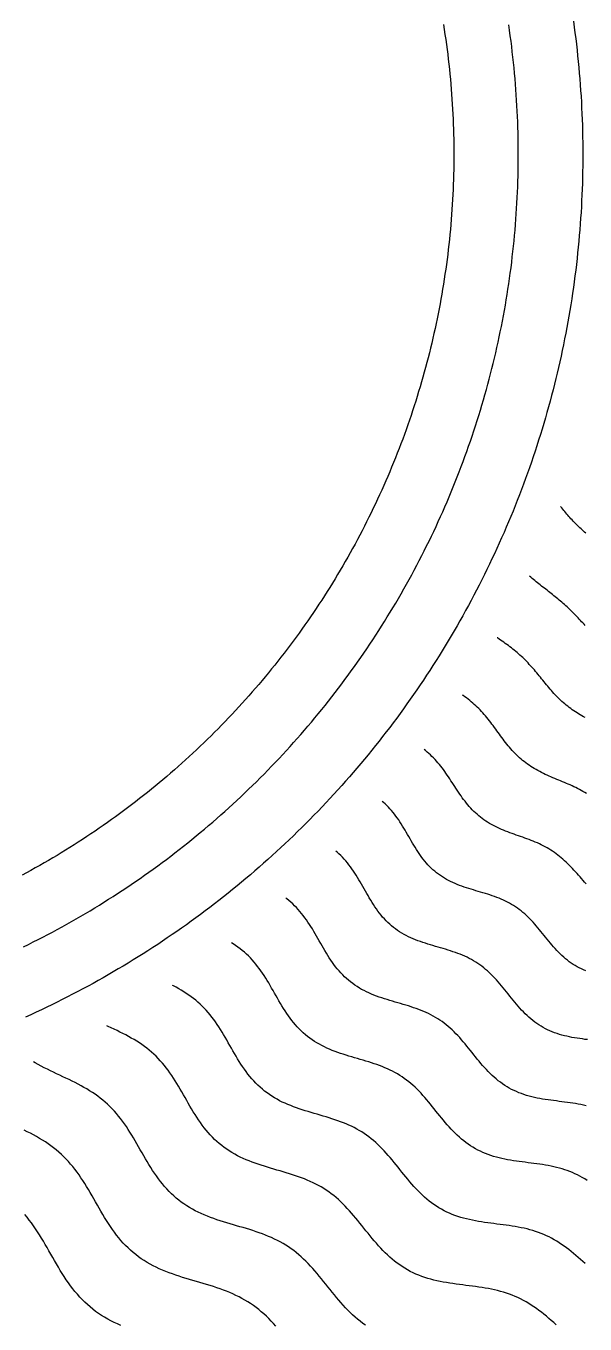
# Model space of a CAD drawing. Header units: millimetres. Extents: x -14.2 to 14.2, y -14.2 to 14.2.
# Drawn here: x -5.01 to -2.41, y -6.04 to 0 of the extents above; entities that cross this region are included whole.
import ezdxf

# ---------------------------------------------------------------- set-up
doc = ezdxf.new("R2010")
doc.units = ezdxf.units.MM
for name, color, linetype in [('ALTIN', 2, 'Continuous'), ('DOKU', 8, 'Continuous'), ('KESIM', 1, 'Continuous')]:
    doc.layers.add(name, color=color, linetype=linetype)

msp = doc.modelspace()

# ---------------------------------------------------------------- linework, layer by layer
at = {"layer": 'ALTIN'}
for points in [[(-5.0256, -4.2816), (-5.003, -4.2705), (-4.9805, -4.2592), (-4.9581, -4.2479), (-4.9357, -4.2363), (-4.9134, -4.2247), (-4.8912, -4.2129), (-4.8691, -4.201), (-4.847, -4.1889), (-4.825, -4.1767), (-4.8031, -4.1644), (-4.7812, -4.1519), (-4.7594, -4.1393), (-4.7377, -4.1266), (-4.7161, -4.1137), (-4.6946, -4.1007), (-4.6731, -4.0876), (-4.6517, -4.0743), (-4.6304, -4.0609), (-4.6092, -4.0474), (-4.5881, -4.0337), (-4.5671, -4.02), (-4.5461, -4.006), (-4.5252, -3.992), (-4.5044, -3.9778), (-4.4837, -3.9635), (-4.4631, -3.9491), (-4.4426, -3.9346), (-4.4222, -3.9199), (-4.4018, -3.9051), (-4.3816, -3.8902), (-4.3614, -3.8751), (-4.3413, -3.8599), (-4.3214, -3.8447), (-4.3015, -3.8292), (-4.2817, -3.8137), (-4.262, -3.798), (-4.2424, -3.7823), (-4.2229, -3.7664), (-4.2035, -3.7503), (-4.1842, -3.7342), (-4.165, -3.7179), (-4.1459, -3.7016), (-4.1269, -3.6851), (-4.108, -3.6685), (-4.0892, -3.6518), (-4.0705, -3.6349), (-4.052, -3.618), (-4.0335, -3.6009), (-4.0151, -3.5837), (-3.9968, -3.5664), (-3.9787, -3.549), (-3.9606, -3.5315), (-3.9426, -3.5139), (-3.9248, -3.4962), (-3.9071, -3.4783), (-3.8894, -3.4604), (-3.8719, -3.4423), (-3.8545, -3.4241), (-3.8372, -3.4059), (-3.8201, -3.3875), (-3.803, -3.369), (-3.786, -3.3504), (-3.7692, -3.3317), (-3.7525, -3.3129), (-3.7359, -3.294), (-3.7194, -3.275), (-3.703, -3.2559), (-3.6867, -3.2367), (-3.6706, -3.2174), (-3.6546, -3.198), (-3.6387, -3.1785), (-3.6229, -3.1589), (-3.6073, -3.1393), (-3.5917, -3.1195), (-3.5763, -3.0996), (-3.561, -3.0796), (-3.5458, -3.0595), (-3.5308, -3.0394), (-3.5159, -3.0191), (-3.5011, -2.9988), (-3.4864, -2.9784), (-3.4718, -2.9578), (-3.4574, -2.9372), (-3.4431, -2.9165), (-3.4289, -2.8957), (-3.4149, -2.8749), (-3.401, -2.8539), (-3.3872, -2.8328), (-3.3736, -2.8117), (-3.36, -2.7905), (-3.3466, -2.7692), (-3.3334, -2.7478), (-3.3202, -2.7264), (-3.3072, -2.7048), (-3.2944, -2.6832), (-3.2816, -2.6615), (-3.269, -2.6398), (-3.2566, -2.6179), (-3.2442, -2.596), (-3.232, -2.574), (-3.22, -2.5519), (-3.2081, -2.5297), (-3.1963, -2.5075), (-3.1846, -2.4852), (-3.1731, -2.4629), (-3.1617, -2.4404), (-3.1505, -2.4179), (-3.1394, -2.3953), (-3.1284, -2.3727), (-3.1176, -2.35), (-3.1069, -2.3272), (-3.0963, -2.3044), (-3.0859, -2.2815), (-3.0757, -2.2585), (-3.0655, -2.2355), (-3.0556, -2.2124), (-3.0457, -2.1892), (-3.036, -2.166), (-3.0265, -2.1427), (-3.0171, -2.1194), (-3.0078, -2.096), (-2.9987, -2.0726), (-2.9897, -2.0491), (-2.9808, -2.0255), (-2.9722, -2.0019), (-2.9636, -1.9783), (-2.9552, -1.9546), (-2.9469, -1.9308), (-2.9388, -1.907), (-2.9309, -1.8831), (-2.9231, -1.8592), (-2.9154, -1.8352), (-2.9079, -1.8112), (-2.9005, -1.7872), (-2.8932, -1.7631), (-2.8862, -1.7389), (-2.8792, -1.7148), (-2.8725, -1.6905), (-2.8658, -1.6663), (-2.8593, -1.642), (-2.853, -1.6176), (-2.8468, -1.5932), (-2.8408, -1.5688), (-2.8349, -1.5444), (-2.8291, -1.5199), (-2.8236, -1.4953), (-2.8181, -1.4708), (-2.8128, -1.4462), (-2.8077, -1.4215), (-2.8027, -1.3969), (-2.7979, -1.3722), (-2.7932, -1.3475), (-2.7887, -1.3227), (-2.7843, -1.298), (-2.7801, -1.2732), (-2.776, -1.2483), (-2.7721, -1.2235), (-2.7683, -1.1986), (-2.7647, -1.1737), (-2.7612, -1.1488), (-2.7579, -1.1239), (-2.7548, -1.0989), (-2.7518, -1.0739), (-2.7489, -1.0489), (-2.7462, -1.0239), (-2.7437, -0.9989), (-2.7413, -0.9738), (-2.7391, -0.9488), (-2.737, -0.9237), (-2.735, -0.8986), (-2.7333, -0.8735), (-2.7316, -0.8484), (-2.7302, -0.8233), (-2.7289, -0.7982), (-2.7277, -0.7731), (-2.7267, -0.7479), (-2.7259, -0.7228), (-2.7252, -0.6976), (-2.7246, -0.6725), (-2.7242, -0.6473), (-2.724, -0.6222), (-2.7239, -0.597), (-2.724, -0.5719), (-2.7242, -0.5467), (-2.7246, -0.5215), (-2.7252, -0.4964), (-2.7259, -0.4713), (-2.7267, -0.4461), (-2.7277, -0.421), (-2.7289, -0.3958), (-2.7302, -0.3707), (-2.7316, -0.3456), (-2.7333, -0.3205), (-2.735, -0.2954), (-2.737, -0.2703), (-2.7391, -0.2452), (-2.7413, -0.2202), (-2.7437, -0.1951), (-2.7462, -0.1701), (-2.7489, -0.1451), (-2.7518, -0.1201), (-2.7548, -0.0951), (-2.7579, -0.0702), (-2.7612, -0.0452), (-2.7647, -0.0203), (-2.7683, 0.0046)], [(-2.4677, 0.0219), (-2.464, -0.0049), (-2.4604, -0.0316), (-2.457, -0.0584), (-2.4538, -0.0852), (-2.4507, -0.112), (-2.4478, -0.1389), (-2.4451, -0.1657), (-2.4426, -0.1926), (-2.4402, -0.2195), (-2.4379, -0.2464), (-2.4359, -0.2733), (-2.434, -0.3003), (-2.4322, -0.3272), (-2.4306, -0.3542), (-2.4292, -0.3811), (-2.428, -0.4081), (-2.4269, -0.4351), (-2.426, -0.462), (-2.4253, -0.489), (-2.4247, -0.516), (-2.4243, -0.543), (-2.424, -0.57), (-2.4239, -0.597), (-2.424, -0.624), (-2.4243, -0.651), (-2.4247, -0.678), (-2.4253, -0.705), (-2.426, -0.732), (-2.4269, -0.759), (-2.428, -0.7859), (-2.4292, -0.8129), (-2.4306, -0.8399), (-2.4322, -0.8668), (-2.434, -0.8938), (-2.4359, -0.9207), (-2.4379, -0.9476), (-2.4402, -0.9745), (-2.4426, -1.0014), (-2.4451, -1.0283), (-2.4478, -1.0552), (-2.4507, -1.082), (-2.4538, -1.1088), (-2.457, -1.1356), (-2.4604, -1.1624), (-2.464, -1.1892), (-2.4677, -1.2159), (-2.4716, -1.2426), (-2.4756, -1.2693), (-2.4798, -1.296), (-2.4842, -1.3226), (-2.4887, -1.3492), (-2.4934, -1.3758), (-2.4983, -1.4024), (-2.5033, -1.4289), (-2.5085, -1.4554), (-2.5138, -1.4819), (-2.5193, -1.5083), (-2.525, -1.5347), (-2.5308, -1.5611), (-2.5368, -1.5874), (-2.543, -1.6137), (-2.5493, -1.6399), (-2.5558, -1.6661), (-2.5624, -1.6923), (-2.5692, -1.7184), (-2.5762, -1.7445), (-2.5833, -1.7706), (-2.5906, -1.7966), (-2.598, -1.8225), (-2.6056, -1.8484), (-2.6134, -1.8743), (-2.6213, -1.9001), (-2.6294, -1.9258), (-2.6376, -1.9516), (-2.646, -1.9772), (-2.6546, -2.0028), (-2.6633, -2.0284), (-2.6721, -2.0539), (-2.6811, -2.0793), (-2.6903, -2.1047), (-2.6996, -2.1301), (-2.7091, -2.1553), (-2.7188, -2.1806), (-2.7286, -2.2057), (-2.7385, -2.2308), (-2.7486, -2.2558), (-2.7589, -2.2808), (-2.7693, -2.3057), (-2.7798, -2.3306), (-2.7905, -2.3554), (-2.8014, -2.3801), (-2.8124, -2.4047), (-2.8236, -2.4293), (-2.8349, -2.4538), (-2.8464, -2.4783), (-2.858, -2.5026), (-2.8698, -2.5269), (-2.8817, -2.5512), (-2.8937, -2.5753), (-2.906, -2.5994), (-2.9183, -2.6234), (-2.9308, -2.6473), (-2.9435, -2.6712), (-2.9563, -2.6949), (-2.9692, -2.7186), (-2.9823, -2.7422), (-2.9956, -2.7658), (-3.0089, -2.7892), (-3.0225, -2.8126), (-3.0361, -2.8359), (-3.0499, -2.8591), (-3.0639, -2.8822), (-3.078, -2.9052), (-3.0922, -2.9282), (-3.1066, -2.951), (-3.1211, -2.9738), (-3.1357, -2.9964), (-3.1505, -3.019), (-3.1655, -3.0415), (-3.1805, -3.0639), (-3.1957, -3.0862), (-3.2111, -3.1085), (-3.2266, -3.1306), (-3.2422, -3.1526), (-3.2579, -3.1745), (-3.2738, -3.1964), (-3.2898, -3.2181), (-3.306, -3.2397), (-3.3223, -3.2613), (-3.3387, -3.2827), (-3.3552, -3.304), (-3.3719, -3.3253), (-3.3887, -3.3464), (-3.4056, -3.3674), (-3.4227, -3.3883), (-3.4399, -3.4092), (-3.4572, -3.4299), (-3.4746, -3.4505), (-3.4922, -3.471), (-3.5099, -3.4914), (-3.5277, -3.5116), (-3.5457, -3.5318), (-3.5637, -3.5519), (-3.5819, -3.5718), (-3.6003, -3.5917), (-3.6187, -3.6114), (-3.6372, -3.631), (-3.6559, -3.6505), (-3.6747, -3.6699), (-3.6936, -3.6891), (-3.7127, -3.7083), (-3.7318, -3.7273), (-3.7511, -3.7462), (-3.7705, -3.765), (-3.79, -3.7837), (-3.8096, -3.8023), (-3.8293, -3.8207), (-3.8491, -3.839), (-3.8691, -3.8572), (-3.8891, -3.8753), (-3.9093, -3.8932), (-3.9296, -3.911), (-3.95, -3.9287), (-3.9705, -3.9463), (-3.9911, -3.9638), (-4.0118, -3.9811), (-4.0326, -3.9983), (-4.0535, -4.0153), (-4.0746, -4.0323), (-4.0957, -4.0491), (-4.1169, -4.0657), (-4.1382, -4.0823), (-4.1597, -4.0987), (-4.1812, -4.115), (-4.2029, -4.1311), (-4.2246, -4.1471), (-4.2464, -4.163), (-4.2684, -4.1788), (-4.2904, -4.1944), (-4.3125, -4.2099), (-4.3347, -4.2252), (-4.357, -4.2404), (-4.3794, -4.2555), (-4.4019, -4.2704), (-4.4245, -4.2852), (-4.4472, -4.2999), (-4.4699, -4.3144), (-4.4928, -4.3287), (-4.5157, -4.343), (-4.5388, -4.3571), (-4.5619, -4.371), (-4.5851, -4.3848), (-4.6084, -4.3985), (-4.6317, -4.412), (-4.6552, -4.4254), (-4.6787, -4.4386), (-4.7023, -4.4517), (-4.726, -4.4647), (-4.7498, -4.4775), (-4.7736, -4.4901), (-4.7976, -4.5026), (-4.8216, -4.515), (-4.8456, -4.5272), (-4.8698, -4.5393), (-4.894, -4.5512), (-4.9183, -4.563), (-4.9427, -4.5746), (-4.9671, -4.586), (-4.9916, -4.5974), (-5.0162, -4.6085)]]:
    msp.add_lwpolyline(points, dxfattribs=at)
at = {"layer": 'DOKU'}
for points in [[(-2.4105, -2.3585), (-2.4159, -2.3535), (-2.4214, -2.3485), (-2.4268, -2.3435), (-2.4321, -2.3385), (-2.4375, -2.3334), (-2.4428, -2.3283), (-2.448, -2.3231), (-2.4533, -2.3179), (-2.4585, -2.3127), (-2.4636, -2.3074), (-2.4687, -2.3021), (-2.4738, -2.2968), (-2.4788, -2.2914), (-2.4838, -2.2859), (-2.4887, -2.2805), (-2.4936, -2.275), (-2.4984, -2.2694), (-2.5032, -2.2638), (-2.508, -2.2582), (-2.5127, -2.2526), (-2.5174, -2.2469), (-2.5221, -2.2412), (-2.5267, -2.2354), (-2.5275, -2.2344)], [(-2.4128, -2.7879), (-2.4183, -2.7819), (-2.4237, -2.7759), (-2.4292, -2.77), (-2.4347, -2.764), (-2.4402, -2.7581), (-2.4457, -2.7522), (-2.4513, -2.7464), (-2.4568, -2.7406), (-2.4625, -2.7348), (-2.4681, -2.7291), (-2.4738, -2.7234), (-2.4795, -2.7178), (-2.4853, -2.7122), (-2.4911, -2.7067), (-2.497, -2.7012), (-2.5029, -2.6958), (-2.5089, -2.6904), (-2.5149, -2.6851), (-2.5209, -2.6798), (-2.5271, -2.6746), (-2.5332, -2.6694), (-2.5394, -2.6643), (-2.5456, -2.6592), (-2.5519, -2.6541), (-2.5582, -2.6491), (-2.5645, -2.644), (-2.5708, -2.6391), (-2.5772, -2.6341), (-2.5836, -2.6291), (-2.59, -2.6241), (-2.5964, -2.6192), (-2.6028, -2.6142), (-2.6092, -2.6092), (-2.6156, -2.6042), (-2.622, -2.5992), (-2.6284, -2.5942), (-2.6347, -2.5891), (-2.641, -2.584), (-2.6473, -2.5788), (-2.6535, -2.5736), (-2.6597, -2.5684), (-2.6658, -2.5631), (-2.6719, -2.5578), (-2.6721, -2.5576)], [(-2.4126, -3.2161), (-2.4203, -3.2119), (-2.428, -3.2075), (-2.4357, -3.2031), (-2.4432, -3.1985), (-2.4507, -3.1939), (-2.4582, -3.1891), (-2.4655, -3.1842), (-2.4727, -3.1792), (-2.4799, -3.1741), (-2.4869, -3.1688), (-2.4939, -3.1634), (-2.5007, -3.1579), (-2.5075, -3.1523), (-2.5141, -3.1466), (-2.5207, -3.1407), (-2.5271, -3.1347), (-2.5335, -3.1286), (-2.5398, -3.1224), (-2.546, -3.1161), (-2.5521, -3.1097), (-2.5581, -3.1033), (-2.5641, -3.0967), (-2.57, -3.0901), (-2.5758, -3.0834), (-2.5816, -3.0766), (-2.5873, -3.0698), (-2.593, -3.063), (-2.5987, -3.0561), (-2.6043, -3.0492), (-2.6099, -3.0423), (-2.6155, -3.0354), (-2.6211, -3.0286), (-2.6267, -3.0217), (-2.6323, -3.0148), (-2.638, -3.008), (-2.6436, -3.0013), (-2.6493, -2.9945), (-2.6551, -2.9879), (-2.6609, -2.9813), (-2.6667, -2.9747), (-2.6727, -2.9683), (-2.6786, -2.9619), (-2.6847, -2.9556), (-2.6908, -2.9494), (-2.697, -2.9432), (-2.7033, -2.9372), (-2.7096, -2.9312), (-2.7161, -2.9254), (-2.7226, -2.9196), (-2.7292, -2.9139), (-2.7358, -2.9083), (-2.7426, -2.9028), (-2.7494, -2.8973), (-2.7563, -2.8919), (-2.7633, -2.8866), (-2.7703, -2.8813), (-2.7774, -2.8761), (-2.7846, -2.871), (-2.7918, -2.8658), (-2.799, -2.8608), (-2.8063, -2.8557), (-2.8136, -2.8506), (-2.8209, -2.8456), (-2.8218, -2.8449)], [(-2.407, -3.5686), (-2.4151, -3.5637), (-2.4232, -3.559), (-2.4315, -3.5544), (-2.4398, -3.55), (-2.4483, -3.5456), (-2.4568, -3.5414), (-2.4654, -3.5373), (-2.474, -3.5333), (-2.4828, -3.5293), (-2.4916, -3.5255), (-2.5004, -3.5217), (-2.5093, -3.5179), (-2.5182, -3.5142), (-2.5272, -3.5105), (-2.5361, -3.5068), (-2.5451, -3.503), (-2.5541, -3.4993), (-2.563, -3.4955), (-2.572, -3.4917), (-2.5809, -3.4878), (-2.5897, -3.4839), (-2.5985, -3.4798), (-2.6072, -3.4757), (-2.6159, -3.4714), (-2.6245, -3.467), (-2.6329, -3.4625), (-2.6413, -3.4578), (-2.6496, -3.453), (-2.6578, -3.4481), (-2.6658, -3.4429), (-2.6737, -3.4377), (-2.6815, -3.4322), (-2.6892, -3.4266), (-2.6967, -3.4208), (-2.7041, -3.4148), (-2.7114, -3.4087), (-2.7185, -3.4024), (-2.7255, -3.3959), (-2.7324, -3.3893), (-2.7391, -3.3825), (-2.7457, -3.3756), (-2.7522, -3.3685), (-2.7585, -3.3613), (-2.7648, -3.354), (-2.771, -3.3466), (-2.7771, -3.339), (-2.783, -3.3314), (-2.789, -3.3238), (-2.7948, -3.316), (-2.8006, -3.3082), (-2.8064, -3.3004), (-2.8121, -3.2926), (-2.8178, -3.2847), (-2.8235, -3.2768), (-2.8292, -3.269), (-2.8349, -3.2612), (-2.8407, -3.2534), (-2.8464, -3.2457), (-2.8522, -3.2381), (-2.8581, -3.2305), (-2.864, -3.223), (-2.87, -3.2156), (-2.8761, -3.2083), (-2.8823, -3.2011), (-2.8886, -3.1941), (-2.895, -3.1871), (-2.9015, -3.1803), (-2.9081, -3.1736), (-2.9148, -3.167), (-2.9216, -3.1606), (-2.9286, -3.1543), (-2.9356, -3.1481), (-2.9428, -3.142), (-2.9502, -3.1361), (-2.9576, -3.1303), (-2.9651, -3.1246), (-2.9728, -3.119), (-2.9805, -3.1135), (-2.9837, -3.1113)], [(-2.4082, -3.9882), (-2.4154, -3.9805), (-2.4225, -3.9726), (-2.4296, -3.9648), (-2.4367, -3.9569), (-2.4437, -3.949), (-2.4508, -3.9412), (-2.4579, -3.9334), (-2.465, -3.9257), (-2.4721, -3.918), (-2.4793, -3.9105), (-2.4865, -3.9031), (-2.4938, -3.8957), (-2.5012, -3.8886), (-2.5087, -3.8816), (-2.5163, -3.8747), (-2.524, -3.8681), (-2.5318, -3.8616), (-2.5397, -3.8553), (-2.5477, -3.8492), (-2.5559, -3.8433), (-2.5642, -3.8376), (-2.5727, -3.8321), (-2.5812, -3.8268), (-2.5899, -3.8217), (-2.5988, -3.8168), (-2.6078, -3.8121), (-2.6169, -3.8075), (-2.6261, -3.8032), (-2.6354, -3.7989), (-2.6449, -3.7948), (-2.6544, -3.7909), (-2.664, -3.787), (-2.6738, -3.7833), (-2.6836, -3.7796), (-2.6934, -3.776), (-2.7033, -3.7725), (-2.7133, -3.769), (-2.7232, -3.7654), (-2.7332, -3.7619), (-2.7432, -3.7584), (-2.7531, -3.7548), (-2.7631, -3.7512), (-2.773, -3.7474), (-2.7828, -3.7436), (-2.7925, -3.7397), (-2.8022, -3.7356), (-2.8118, -3.7314), (-2.8213, -3.727), (-2.8306, -3.7225), (-2.8399, -3.7177), (-2.8489, -3.7128), (-2.8579, -3.7077), (-2.8667, -3.7024), (-2.8753, -3.6968), (-2.8838, -3.691), (-2.892, -3.6851), (-2.9002, -3.6788), (-2.9081, -3.6724), (-2.9159, -3.6657), (-2.9234, -3.6589), (-2.9309, -3.6518), (-2.9381, -3.6445), (-2.9452, -3.637), (-2.9521, -3.6293), (-2.9588, -3.6214), (-2.9654, -3.6134), (-2.9719, -3.6052), (-2.9782, -3.5968), (-2.9844, -3.5884), (-2.9905, -3.5798), (-2.9966, -3.5712), (-3.0025, -3.5624), (-3.0084, -3.5536), (-3.0142, -3.5448), (-3.0199, -3.5359), (-3.0257, -3.527), (-3.0314, -3.5181), (-3.0372, -3.5093), (-3.0429, -3.5005), (-3.0487, -3.4917), (-3.0546, -3.4831), (-3.0605, -3.4745), (-3.0665, -3.466), (-3.0726, -3.4577), (-3.0787, -3.4494), (-3.085, -3.4413), (-3.0914, -3.4334), (-3.098, -3.4256), (-3.1047, -3.418), (-3.1115, -3.4105), (-3.1185, -3.4033), (-3.1257, -3.3962), (-3.133, -3.3892), (-3.1405, -3.3825), (-3.1481, -3.3759), (-3.1559, -3.3695), (-3.162, -3.3647)], [(-2.4104, -4.3936), (-2.4206, -4.3894), (-2.4305, -4.3848), (-2.4403, -4.3799), (-2.45, -4.3747), (-2.4594, -4.3692), (-2.4687, -4.3634), (-2.4778, -4.3573), (-2.4867, -4.3509), (-2.4955, -4.3442), (-2.5041, -4.3372), (-2.5125, -4.3299), (-2.5208, -4.3224), (-2.5289, -4.3147), (-2.5368, -4.3067), (-2.5447, -4.2985), (-2.5524, -4.2902), (-2.56, -4.2817), (-2.5675, -4.273), (-2.5749, -4.2643), (-2.5823, -4.2555), (-2.5896, -4.2466), (-2.5968, -4.2376), (-2.604, -4.2287), (-2.6113, -4.2197), (-2.6185, -4.2109), (-2.6257, -4.202), (-2.633, -4.1933), (-2.6403, -4.1846), (-2.6477, -4.1761), (-2.6552, -4.1678), (-2.6627, -4.1596), (-2.6704, -4.1516), (-2.6782, -4.1438), (-2.6861, -4.1362), (-2.6941, -4.1288), (-2.7023, -4.1217), (-2.7107, -4.1148), (-2.7192, -4.1082), (-2.7279, -4.1019), (-2.7367, -4.0958), (-2.7457, -4.0899), (-2.7549, -4.0843), (-2.7643, -4.079), (-2.7738, -4.0739), (-2.7836, -4.0691), (-2.7934, -4.0645), (-2.8035, -4.0601), (-2.8136, -4.0559), (-2.824, -4.0518), (-2.8344, -4.048), (-2.845, -4.0443), (-2.8557, -4.0407), (-2.8665, -4.0373), (-2.8773, -4.0339), (-2.8883, -4.0306), (-2.8993, -4.0273), (-2.9103, -4.0241), (-2.9213, -4.0208), (-2.9323, -4.0175), (-2.9433, -4.0142), (-2.9543, -4.0108), (-2.9652, -4.0073), (-2.9761, -4.0037), (-2.9869, -3.9999), (-2.9975, -3.996), (-3.0081, -3.9918), (-3.0185, -3.9875), (-3.0287, -3.983), (-3.0388, -3.9782), (-3.0488, -3.9732), (-3.0585, -3.968), (-3.0681, -3.9625), (-3.0774, -3.9567), (-3.0866, -3.9506), (-3.0955, -3.9443), (-3.1042, -3.9376), (-3.1127, -3.9307), (-3.1209, -3.9235), (-3.1289, -3.9161), (-3.1368, -3.9083), (-3.1444, -3.9003), (-3.1517, -3.8921), (-3.1589, -3.8836), (-3.1659, -3.8749), (-3.1727, -3.8659), (-3.1793, -3.8568), (-3.1858, -3.8475), (-3.1921, -3.8381), (-3.1983, -3.8285), (-3.2043, -3.8188), (-3.2103, -3.809), (-3.2162, -3.7991), (-3.222, -3.7892), (-3.2278, -3.7792), (-3.2335, -3.7693), (-3.2392, -3.7593), (-3.245, -3.7494), (-3.2507, -3.7395), (-3.2565, -3.7298), (-3.2624, -3.7201), (-3.2684, -3.7105), (-3.2745, -3.7011), (-3.2806, -3.6918), (-3.287, -3.6827), (-3.2934, -3.6738), (-3.3, -3.6651), (-3.3068, -3.6565), (-3.3138, -3.6482), (-3.321, -3.6401), (-3.3284, -3.6323), (-3.3359, -3.6246), (-3.3437, -3.6172), (-3.3517, -3.61), (-3.3572, -3.6054)], [(-2.4016, -4.7134), (-2.4138, -4.7119), (-2.4259, -4.7103), (-2.4381, -4.7085), (-2.4502, -4.7067), (-2.4622, -4.7048), (-2.4742, -4.7027), (-2.4861, -4.7003), (-2.4979, -4.6978), (-2.5096, -4.6951), (-2.5211, -4.692), (-2.5326, -4.6888), (-2.5438, -4.6852), (-2.555, -4.6813), (-2.5659, -4.6771), (-2.5768, -4.6726), (-2.5874, -4.6677), (-2.5978, -4.6626), (-2.6081, -4.657), (-2.6181, -4.6512), (-2.628, -4.645), (-2.6377, -4.6385), (-2.6472, -4.6316), (-2.6565, -4.6244), (-2.6656, -4.617), (-2.6746, -4.6092), (-2.6833, -4.6012), (-2.692, -4.5929), (-2.7004, -4.5844), (-2.7087, -4.5756), (-2.7169, -4.5667), (-2.725, -4.5576), (-2.7329, -4.5484), (-2.7408, -4.539), (-2.7486, -4.5296), (-2.7563, -4.52), (-2.764, -4.5105), (-2.7717, -4.5009), (-2.7793, -4.4913), (-2.787, -4.4818), (-2.7946, -4.4724), (-2.8024, -4.463), (-2.8101, -4.4538), (-2.818, -4.4447), (-2.8259, -4.4357), (-2.8339, -4.427), (-2.842, -4.4184), (-2.8503, -4.4101), (-2.8587, -4.402), (-2.8672, -4.3941), (-2.8759, -4.3865), (-2.8848, -4.3792), (-2.8939, -4.3722), (-2.9031, -4.3654), (-2.9125, -4.3589), (-2.9221, -4.3527), (-2.9319, -4.3467), (-2.9419, -4.3411), (-2.9521, -4.3357), (-2.9624, -4.3305), (-2.9729, -4.3256), (-2.9836, -4.321), (-2.9945, -4.3165), (-3.0055, -4.3123), (-3.0167, -4.3082), (-3.028, -4.3043), (-3.0394, -4.3006), (-3.0509, -4.297), (-3.0625, -4.2934), (-3.0741, -4.2899), (-3.0859, -4.2865), (-3.0976, -4.2831), (-3.1094, -4.2797), (-3.1212, -4.2763), (-3.1329, -4.2728), (-3.1446, -4.2692), (-3.1563, -4.2655), (-3.1679, -4.2617), (-3.1794, -4.2577), (-3.1908, -4.2536), (-3.202, -4.2492), (-3.2131, -4.2447), (-3.2241, -4.2399), (-3.2349, -4.2348), (-3.2454, -4.2296), (-3.2558, -4.224), (-3.266, -4.2181), (-3.276, -4.212), (-3.2857, -4.2055), (-3.2952, -4.1988), (-3.3045, -4.1917), (-3.3135, -4.1844), (-3.3223, -4.1767), (-3.3308, -4.1687), (-3.3391, -4.1605), (-3.3472, -4.1519), (-3.3551, -4.1431), (-3.3627, -4.1341), (-3.3701, -4.1248), (-3.3773, -4.1152), (-3.3843, -4.1055), (-3.3912, -4.0956), (-3.3979, -4.0855), (-3.4044, -4.0752), (-3.4108, -4.0648), (-3.4171, -4.0544), (-3.4233, -4.0438), (-3.4295, -4.0332), (-3.4356, -4.0225), (-3.4416, -4.0119), (-3.4477, -4.0013), (-3.4538, -3.9907), (-3.4599, -3.9801), (-3.466, -3.9697), (-3.4722, -3.9593), (-3.4786, -3.9491), (-3.485, -3.9391), (-3.4915, -3.9292), (-3.4982, -3.9194), (-3.5051, -3.9099), (-3.5121, -3.9006), (-3.5193, -3.8915), (-3.5267, -3.8826), (-3.5344, -3.874), (-3.5422, -3.8656), (-3.5503, -3.8575), (-3.5585, -3.8496), (-3.5671, -3.842), (-3.5728, -3.8371)], [(-2.4083, -5.0209), (-2.4204, -5.0181), (-2.4327, -5.0155), (-2.445, -5.0131), (-2.4575, -5.0109), (-2.4701, -5.0088), (-2.4827, -5.0069), (-2.4955, -5.0051), (-2.5083, -5.0034), (-2.5211, -5.0018), (-2.534, -5.0002), (-2.5469, -4.9985), (-2.5598, -4.9969), (-2.5727, -4.9952), (-2.5856, -4.9934), (-2.5984, -4.9914), (-2.6112, -4.9894), (-2.6239, -4.9871), (-2.6365, -4.9847), (-2.649, -4.982), (-2.6614, -4.9791), (-2.6736, -4.9759), (-2.6858, -4.9724), (-2.6977, -4.9686), (-2.7095, -4.9645), (-2.7212, -4.96), (-2.7326, -4.9552), (-2.7439, -4.9501), (-2.755, -4.9446), (-2.7658, -4.9388), (-2.7765, -4.9325), (-2.787, -4.926), (-2.7972, -4.9191), (-2.8073, -4.9118), (-2.8172, -4.9042), (-2.8269, -4.8963), (-2.8364, -4.888), (-2.8457, -4.8795), (-2.8548, -4.8707), (-2.8638, -4.8617), (-2.8726, -4.8524), (-2.8813, -4.843), (-2.8898, -4.8333), (-2.8983, -4.8235), (-2.9066, -4.8136), (-2.9149, -4.8036), (-2.9231, -4.7935), (-2.9312, -4.7833), (-2.9393, -4.7732), (-2.9474, -4.763), (-2.9556, -4.7529), (-2.9637, -4.7429), (-2.9719, -4.733), (-2.9801, -4.7232), (-2.9884, -4.7135), (-2.9968, -4.7041), (-3.0053, -4.6948), (-3.0139, -4.6857), (-3.0227, -4.6769), (-3.0316, -4.6683), (-3.0407, -4.6599), (-3.0499, -4.6519), (-3.0593, -4.6441), (-3.0689, -4.6366), (-3.0787, -4.6295), (-3.0887, -4.6226), (-3.0989, -4.616), (-3.1093, -4.6097), (-3.1199, -4.6037), (-3.1306, -4.598), (-3.1416, -4.5925), (-3.1528, -4.5873), (-3.1641, -4.5824), (-3.1756, -4.5777), (-3.1873, -4.5732), (-3.1991, -4.5689), (-3.2111, -4.5647), (-3.2232, -4.5607), (-3.2354, -4.5569), (-3.2477, -4.5531), (-3.2601, -4.5494), (-3.2725, -4.5458), (-3.285, -4.5422), (-3.2975, -4.5386), (-3.31, -4.5349), (-3.3224, -4.5312), (-3.3349, -4.5274), (-3.3472, -4.5235), (-3.3595, -4.5195), (-3.3717, -4.5153), (-3.3838, -4.5109), (-3.3957, -4.5063), (-3.4075, -4.5014), (-3.4191, -4.4964), (-3.4305, -4.491), (-3.4418, -4.4854), (-3.4528, -4.4795), (-3.4636, -4.4733), (-3.4741, -4.4668), (-3.4845, -4.4599), (-3.4946, -4.4528), (-3.5044, -4.4453), (-3.5139, -4.4375), (-3.5233, -4.4293), (-3.5323, -4.4209), (-3.5411, -4.4122), (-3.5497, -4.4031), (-3.558, -4.3938), (-3.5661, -4.3842), (-3.5739, -4.3743), (-3.5816, -4.3642), (-3.589, -4.3539), (-3.5963, -4.3433), (-3.6034, -4.3326), (-3.6103, -4.3217), (-3.6171, -4.3107), (-3.6238, -4.2996), (-3.6304, -4.2884), (-3.6369, -4.2772), (-3.6434, -4.2659), (-3.6498, -4.2546), (-3.6563, -4.2433), (-3.6627, -4.2321), (-3.6692, -4.2209), (-3.6757, -4.2098), (-3.6823, -4.1988), (-3.689, -4.188), (-3.6958, -4.1773), (-3.7027, -4.1668), (-3.7098, -4.1565), (-3.7171, -4.1464), (-3.7246, -4.1365), (-3.7322, -4.1269), (-3.7401, -4.1175), (-3.7482, -4.1084), (-3.7565, -4.0995), (-3.765, -4.0908), (-3.7738, -4.0825), (-3.7828, -4.0744), (-3.7921, -4.0665), (-3.8016, -4.0589), (-3.806, -4.0556)], [(-2.404, -5.3679), (-2.415, -5.361), (-2.4261, -5.3545), (-2.4373, -5.3482), (-2.4487, -5.3424), (-2.4603, -5.3368), (-2.472, -5.3316), (-2.4839, -5.3268), (-2.496, -5.3223), (-2.5082, -5.3181), (-2.5205, -5.3142), (-2.533, -5.3106), (-2.5457, -5.3073), (-2.5585, -5.3043), (-2.5714, -5.3016), (-2.5845, -5.299), (-2.5977, -5.2967), (-2.611, -5.2945), (-2.6243, -5.2925), (-2.6378, -5.2906), (-2.6513, -5.2888), (-2.6649, -5.2871), (-2.6785, -5.2854), (-2.6922, -5.2837), (-2.7058, -5.2819), (-2.7194, -5.2801), (-2.733, -5.2782), (-2.7466, -5.2762), (-2.7601, -5.274), (-2.7735, -5.2716), (-2.7868, -5.269), (-2.8001, -5.2662), (-2.8132, -5.2631), (-2.8261, -5.2597), (-2.839, -5.256), (-2.8516, -5.252), (-2.8641, -5.2477), (-2.8764, -5.243), (-2.8885, -5.2379), (-2.9004, -5.2325), (-2.9121, -5.2267), (-2.9236, -5.2205), (-2.9349, -5.2139), (-2.946, -5.207), (-2.9568, -5.1996), (-2.9674, -5.192), (-2.9779, -5.1839), (-2.9881, -5.1756), (-2.9981, -5.1669), (-3.008, -5.1579), (-3.0176, -5.1486), (-3.0271, -5.139), (-3.0364, -5.1292), (-3.0456, -5.1192), (-3.0547, -5.109), (-3.0636, -5.0986), (-3.0724, -5.0882), (-3.0811, -5.0776), (-3.0898, -5.0669), (-3.0984, -5.0562), (-3.107, -5.0454), (-3.1156, -5.0347), (-3.1241, -5.024), (-3.1327, -5.0134), (-3.1414, -5.003), (-3.1501, -4.9926), (-3.1589, -4.9824), (-3.1678, -4.9724), (-3.1767, -4.9626), (-3.1859, -4.953), (-3.1951, -4.9436), (-3.2045, -4.9346), (-3.2141, -4.9257), (-3.2239, -4.9172), (-3.2338, -4.909), (-3.244, -4.9011), (-3.2543, -4.8935), (-3.2649, -4.8862), (-3.2756, -4.8793), (-3.2866, -4.8726), (-3.2978, -4.8663), (-3.3092, -4.8602), (-3.3208, -4.8545), (-3.3326, -4.849), (-3.3446, -4.8438), (-3.3568, -4.8388), (-3.3691, -4.834), (-3.3816, -4.8295), (-3.3943, -4.8251), (-3.4071, -4.8209), (-3.42, -4.8168), (-3.433, -4.8128), (-3.446, -4.809), (-3.4592, -4.8051), (-3.4724, -4.8013), (-3.4856, -4.7975), (-3.4988, -4.7936), (-3.5119, -4.7897), (-3.5251, -4.7857), (-3.5382, -4.7815), (-3.5511, -4.7773), (-3.564, -4.7728), (-3.5768, -4.7682), (-3.5894, -4.7633), (-3.6019, -4.7582), (-3.6141, -4.7528), (-3.6262, -4.7472), (-3.6381, -4.7413), (-3.6497, -4.735), (-3.6612, -4.7284), (-3.6723, -4.7215), (-3.6832, -4.7143), (-3.6939, -4.7068), (-3.7043, -4.6988), (-3.7144, -4.6906), (-3.7242, -4.682), (-3.7338, -4.6731), (-3.7431, -4.6638), (-3.7522, -4.6543), (-3.761, -4.6444), (-3.7695, -4.6342), (-3.7778, -4.6238), (-3.7859, -4.6131), (-3.7938, -4.6022), (-3.8014, -4.5911), (-3.8089, -4.5797), (-3.8163, -4.5683), (-3.8235, -4.5566), (-3.8305, -4.5449), (-3.8375, -4.533), (-3.8444, -4.5211), (-3.8512, -4.5092), (-3.858, -4.4973), (-3.8648, -4.4853), (-3.8716, -4.4735), (-3.8785, -4.4617), (-3.8854, -4.4499), (-3.8923, -4.4383), (-3.8994, -4.4269), (-3.9066, -4.4156), (-3.9139, -4.4045), (-3.9215, -4.3936), (-3.9291, -4.3829), (-3.937, -4.3725), (-3.9451, -4.3623), (-3.9534, -4.3524), (-3.962, -4.3427), (-3.9707, -4.3333), (-3.9798, -4.3242), (-3.9891, -4.3153), (-3.9986, -4.3068), (-4.0084, -4.2985), (-4.0185, -4.2905), (-4.0288, -4.2827), (-4.0393, -4.2752), (-4.0501, -4.2679), (-4.0583, -4.2628)], [(-2.4132, -5.7547), (-2.4239, -5.7451), (-2.4346, -5.7354), (-2.4453, -5.726), (-2.456, -5.7166), (-2.4669, -5.7074), (-2.4778, -5.6985), (-2.4887, -5.6897), (-2.4998, -5.6813), (-2.511, -5.6731), (-2.5223, -5.6652), (-2.5337, -5.6576), (-2.5453, -5.6503), (-2.557, -5.6434), (-2.5689, -5.6369), (-2.5809, -5.6307), (-2.5931, -5.6248), (-2.6054, -5.6193), (-2.618, -5.6142), (-2.6306, -5.6095), (-2.6435, -5.605), (-2.6565, -5.601), (-2.6697, -5.5972), (-2.6831, -5.5937), (-2.6966, -5.5906), (-2.7102, -5.5876), (-2.724, -5.585), (-2.7379, -5.5825), (-2.7519, -5.5802), (-2.766, -5.5781), (-2.7802, -5.5761), (-2.7944, -5.5742), (-2.8087, -5.5724), (-2.8231, -5.5706), (-2.8374, -5.5688), (-2.8518, -5.567), (-2.8662, -5.565), (-2.8805, -5.563), (-2.8948, -5.5609), (-2.909, -5.5586), (-2.9232, -5.5561), (-2.9372, -5.5533), (-2.9512, -5.5503), (-2.965, -5.5471), (-2.9786, -5.5435), (-2.9921, -5.5396), (-3.0055, -5.5354), (-3.0186, -5.5308), (-3.0316, -5.5259), (-3.0444, -5.5205), (-3.0569, -5.5148), (-3.0693, -5.5087), (-3.0814, -5.5022), (-3.0933, -5.4953), (-3.1049, -5.4879), (-3.1164, -5.4802), (-3.1276, -5.4721), (-3.1386, -5.4637), (-3.1494, -5.4548), (-3.1599, -5.4457), (-3.1703, -5.4362), (-3.1805, -5.4264), (-3.1905, -5.4163), (-3.2003, -5.406), (-3.21, -5.3955), (-3.2195, -5.3847), (-3.2289, -5.3738), (-3.2382, -5.3627), (-3.2474, -5.3515), (-3.2565, -5.3403), (-3.2656, -5.329), (-3.2747, -5.3177), (-3.2837, -5.3064), (-3.2927, -5.2952), (-3.3018, -5.284), (-3.3109, -5.2729), (-3.3201, -5.262), (-3.3293, -5.2513), (-3.3387, -5.2407), (-3.3482, -5.2304), (-3.3578, -5.2203), (-3.3675, -5.2104), (-3.3775, -5.2008), (-3.3876, -5.1916), (-3.3979, -5.1826), (-3.4083, -5.1739), (-3.419, -5.1656), (-3.4299, -5.1576), (-3.4411, -5.1499), (-3.4524, -5.1426), (-3.464, -5.1356), (-3.4758, -5.1289), (-3.4878, -5.1225), (-3.5, -5.1164), (-3.5124, -5.1106), (-3.5251, -5.1051), (-3.5379, -5.0999), (-3.5509, -5.0949), (-3.5641, -5.0901), (-3.5775, -5.0855), (-3.5909, -5.081), (-3.6045, -5.0767), (-3.6182, -5.0726), (-3.632, -5.0685), (-3.6459, -5.0644), (-3.6597, -5.0604), (-3.6737, -5.0564), (-3.6876, -5.0523), (-3.7015, -5.0482), (-3.7153, -5.0439), (-3.7291, -5.0396), (-3.7428, -5.0351), (-3.7564, -5.0304), (-3.7698, -5.0255), (-3.7831, -5.0203), (-3.7962, -5.015), (-3.8092, -5.0093), (-3.8219, -5.0034), (-3.8344, -4.9971), (-3.8467, -4.9905), (-3.8587, -4.9836), (-3.8705, -4.9763), (-3.882, -4.9687), (-3.8932, -4.9607), (-3.9042, -4.9524), (-3.9148, -4.9437), (-3.9252, -4.9347), (-3.9353, -4.9252), (-3.9451, -4.9155), (-3.9546, -4.9054), (-3.9639, -4.895), (-3.9729, -4.8843), (-3.9817, -4.8733), (-3.9902, -4.8621), (-3.9985, -4.8506), (-4.0066, -4.8388), (-4.0145, -4.8269), (-4.0222, -4.8148), (-4.0298, -4.8025), (-4.0372, -4.7901), (-4.0446, -4.7777), (-4.0518, -4.7651), (-4.0591, -4.7525), (-4.0662, -4.7399), (-4.0734, -4.7274), (-4.0805, -4.7149), (-4.0877, -4.7024), (-4.095, -4.6901), (-4.1024, -4.6779), (-4.1098, -4.6658), (-4.1174, -4.6539), (-4.1252, -4.6422), (-4.1331, -4.6307), (-4.1412, -4.6195), (-4.1495, -4.6085), (-4.158, -4.5977), (-4.1668, -4.5872), (-4.1758, -4.577), (-4.185, -4.5671), (-4.1945, -4.5575), (-4.2043, -4.5482), (-4.2144, -4.5392), (-4.2247, -4.5304), (-4.2353, -4.522), (-4.2462, -4.5138), (-4.2573, -4.5059), (-4.2687, -4.4983), (-4.2803, -4.4908), (-4.2922, -4.4836), (-4.3042, -4.4767), (-4.3165, -4.4699), (-4.329, -4.4632), (-4.3336, -4.4609)], [(-2.548, -6.0392), (-2.5592, -6.0291), (-2.5705, -6.0191), (-2.5818, -6.0093), (-2.5932, -5.9997), (-2.6046, -5.9902), (-2.6162, -5.981), (-2.6278, -5.9721), (-2.6396, -5.9635), (-2.6514, -5.9552), (-2.6634, -5.9472), (-2.6756, -5.9396), (-2.6879, -5.9324), (-2.7004, -5.9255), (-2.713, -5.9189), (-2.7258, -5.9128), (-2.7388, -5.907), (-2.752, -5.9017), (-2.7653, -5.8967), (-2.7789, -5.892), (-2.7925, -5.8877), (-2.8064, -5.8838), (-2.8204, -5.8801), (-2.8346, -5.8768), (-2.849, -5.8737), (-2.8634, -5.8709), (-2.878, -5.8683), (-2.8928, -5.8659), (-2.9076, -5.8637), (-2.9225, -5.8616), (-2.9375, -5.8596), (-2.9525, -5.8577), (-2.9676, -5.8558), (-2.9827, -5.8539), (-2.9978, -5.852), (-3.0129, -5.85), (-3.028, -5.8479), (-3.043, -5.8456), (-3.058, -5.8432), (-3.0729, -5.8405), (-3.0876, -5.8377), (-3.1023, -5.8345), (-3.1168, -5.8311), (-3.1311, -5.8274), (-3.1453, -5.8233), (-3.1594, -5.8188), (-3.1732, -5.814), (-3.1868, -5.8088), (-3.2002, -5.8032), (-3.2134, -5.7972), (-3.2264, -5.7907), (-3.2391, -5.7839), (-3.2516, -5.7766), (-3.2639, -5.7689), (-3.2759, -5.7608), (-3.2877, -5.7523), (-3.2993, -5.7434), (-3.3106, -5.7341), (-3.3217, -5.7245), (-3.3326, -5.7145), (-3.3433, -5.7042), (-3.3538, -5.6937), (-3.3641, -5.6828), (-3.3743, -5.6717), (-3.3843, -5.6604), (-3.3942, -5.6489), (-3.404, -5.6373), (-3.4137, -5.6255), (-3.4233, -5.6137), (-3.4328, -5.6018), (-3.4423, -5.59), (-3.4518, -5.5781), (-3.4613, -5.5663), (-3.4709, -5.5545), (-3.4804, -5.5429), (-3.4901, -5.5314), (-3.4998, -5.5201), (-3.5096, -5.509), (-3.5196, -5.4982), (-3.5297, -5.4875), (-3.54, -5.4772), (-3.5504, -5.4671), (-3.561, -5.4574), (-3.5718, -5.4479), (-3.5828, -5.4388), (-3.5941, -5.4301), (-3.6056, -5.4217), (-3.6172, -5.4136), (-3.6292, -5.4059), (-3.6413, -5.3985), (-3.6537, -5.3915), (-3.6664, -5.3848), (-3.6792, -5.3784), (-3.6923, -5.3723), (-3.7056, -5.3665), (-3.7191, -5.361), (-3.7327, -5.3557), (-3.7466, -5.3507), (-3.7606, -5.3459), (-3.7748, -5.3412), (-3.7891, -5.3367), (-3.8035, -5.3323), (-3.818, -5.328), (-3.8325, -5.3237), (-3.8471, -5.3195), (-3.8617, -5.3152), (-3.8764, -5.311), (-3.891, -5.3066), (-3.9055, -5.3022), (-3.92, -5.2976), (-3.9344, -5.2929), (-3.9487, -5.2879), (-3.9628, -5.2828), (-3.9768, -5.2774), (-3.9906, -5.2717), (-4.0042, -5.2658), (-4.0176, -5.2595), (-4.0307, -5.253), (-4.0436, -5.246), (-4.0563, -5.2388), (-4.0687, -5.2311), (-4.0807, -5.2231), (-4.0925, -5.2147), (-4.1041, -5.206), (-4.1153, -5.1968), (-4.1262, -5.1873), (-4.1368, -5.1774), (-4.1471, -5.1672), (-4.1571, -5.1566), (-4.1669, -5.1456), (-4.1763, -5.1344), (-4.1855, -5.1228), (-4.1945, -5.111), (-4.2032, -5.0989), (-4.2117, -5.0866), (-4.22, -5.074), (-4.2281, -5.0613), (-4.2361, -5.0484), (-4.2439, -5.0354), (-4.2517, -5.0223), (-4.2593, -5.0091), (-4.2669, -4.9959), (-4.2744, -4.9826), (-4.2819, -4.9694), (-4.2895, -4.9563), (-4.297, -4.9432), (-4.3047, -4.9302), (-4.3124, -4.9174), (-4.3203, -4.9047), (-4.3282, -4.8922), (-4.3364, -4.8799), (-4.3447, -4.8678), (-4.3532, -4.856), (-4.3619, -4.8444), (-4.3709, -4.8331), (-4.3801, -4.8221), (-4.3896, -4.8114), (-4.3993, -4.801), (-4.4093, -4.7909), (-4.4196, -4.7811), (-4.4302, -4.7716), (-4.441, -4.7624), (-4.4522, -4.7535), (-4.4636, -4.7449), (-4.4753, -4.7366), (-4.4872, -4.7286), (-4.4995, -4.7208), (-4.5119, -4.7132), (-4.5246, -4.7059), (-4.5375, -4.6987), (-4.5506, -4.6917), (-4.5639, -4.6849), (-4.5773, -4.6782), (-4.5908, -4.6716), (-4.6044, -4.6651), (-4.6181, -4.6586), (-4.6319, -4.6522), (-4.6392, -4.6488)], [(-3.4355, -6.0414), (-3.4478, -6.0325), (-3.46, -6.0231), (-3.4719, -6.0134), (-3.4835, -6.0033), (-3.4949, -5.9929), (-3.5062, -5.9821), (-3.5172, -5.971), (-3.528, -5.9596), (-3.5387, -5.948), (-3.5492, -5.9361), (-3.5595, -5.9241), (-3.5698, -5.9119), (-3.5799, -5.8995), (-3.59, -5.8871), (-3.6, -5.8747), (-3.61, -5.8622), (-3.6199, -5.8498), (-3.6299, -5.8374), (-3.6399, -5.8251), (-3.6499, -5.8129), (-3.6601, -5.8008), (-3.6703, -5.789), (-3.6806, -5.7774), (-3.691, -5.7659), (-3.7016, -5.7548), (-3.7124, -5.744), (-3.7233, -5.7334), (-3.7344, -5.7232), (-3.7458, -5.7133), (-3.7574, -5.7037), (-3.7691, -5.6945), (-3.7812, -5.6857), (-3.7934, -5.6773), (-3.8059, -5.6692), (-3.8187, -5.6614), (-3.8317, -5.6541), (-3.8449, -5.647), (-3.8584, -5.6403), (-3.8721, -5.634), (-3.8861, -5.6279), (-3.9002, -5.6221), (-3.9145, -5.6166), (-3.9291, -5.6113), (-3.9438, -5.6062), (-3.9586, -5.6013), (-3.9736, -5.5966), (-3.9887, -5.592), (-4.0039, -5.5875), (-4.0192, -5.583), (-4.0345, -5.5786), (-4.0498, -5.5741), (-4.0652, -5.5696), (-4.0805, -5.5651), (-4.0958, -5.5604), (-4.1109, -5.5556), (-4.126, -5.5507), (-4.141, -5.5455), (-4.1558, -5.5401), (-4.1705, -5.5344), (-4.185, -5.5285), (-4.1992, -5.5223), (-4.2133, -5.5157), (-4.2271, -5.5088), (-4.2406, -5.5016), (-4.2539, -5.4939), (-4.2668, -5.4859), (-4.2795, -5.4775), (-4.2919, -5.4687), (-4.3039, -5.4595), (-4.3157, -5.4499), (-4.3271, -5.44), (-4.3383, -5.4296), (-4.3491, -5.4188), (-4.3596, -5.4077), (-4.3698, -5.3963), (-4.3797, -5.3845), (-4.3894, -5.3724), (-4.3988, -5.3599), (-4.4079, -5.3472), (-4.4169, -5.3343), (-4.4256, -5.3212), (-4.4341, -5.3078), (-4.4424, -5.2943), (-4.4507, -5.2806), (-4.4588, -5.2669), (-4.4668, -5.2531), (-4.4747, -5.2392), (-4.4826, -5.2253), (-4.4905, -5.2115), (-4.4984, -5.1977), (-4.5063, -5.1839), (-4.5143, -5.1703), (-4.5224, -5.1569), (-4.5307, -5.1436), (-4.539, -5.1305), (-4.5476, -5.1176), (-4.5563, -5.1049), (-4.5652, -5.0925), (-4.5744, -5.0804), (-4.5838, -5.0685), (-4.5934, -5.057), (-4.6034, -5.0457), (-4.6136, -5.0348), (-4.6241, -5.0242), (-4.6348, -5.0139), (-4.6459, -5.004), (-4.6573, -4.9944), (-4.669, -4.985), (-4.681, -4.976), (-4.6933, -4.9673), (-4.7058, -4.9589), (-4.7186, -4.9507), (-4.7317, -4.9428), (-4.745, -4.9351), (-4.7585, -4.9276), (-4.7722, -4.9203), (-4.7861, -4.9131), (-4.8002, -4.9061), (-4.8144, -4.8992), (-4.8287, -4.8923), (-4.8431, -4.8855), (-4.8575, -4.8788), (-4.872, -4.872), (-4.8864, -4.8651), (-4.9008, -4.8582), (-4.9152, -4.8512), (-4.9294, -4.8441), (-4.9436, -4.8369), (-4.9575, -4.8294), (-4.9713, -4.8218), (-4.9796, -4.817)], [(-3.8515, -6.0457), (-3.8624, -6.0337), (-3.8735, -6.0221), (-3.8848, -6.0107), (-3.8962, -5.9997), (-3.9079, -5.989), (-3.9198, -5.9786), (-3.9319, -5.9686), (-3.9442, -5.959), (-3.9568, -5.9498), (-3.9696, -5.9409), (-3.9827, -5.9325), (-3.996, -5.9244), (-4.0096, -5.9167), (-4.0235, -5.9093), (-4.0376, -5.9023), (-4.052, -5.8956), (-4.0665, -5.8893), (-4.0813, -5.8832), (-4.0964, -5.8775), (-4.1116, -5.8719), (-4.1269, -5.8666), (-4.1425, -5.8615), (-4.1582, -5.8565), (-4.174, -5.8517), (-4.1899, -5.847), (-4.2059, -5.8423), (-4.2219, -5.8377), (-4.2379, -5.833), (-4.254, -5.8283), (-4.27, -5.8236), (-4.286, -5.8187), (-4.3019, -5.8136), (-4.3177, -5.8084), (-4.3333, -5.803), (-4.3488, -5.7974), (-4.3642, -5.7915), (-4.3793, -5.7853), (-4.3943, -5.7787), (-4.4089, -5.7719), (-4.4234, -5.7647), (-4.4375, -5.7571), (-4.4514, -5.7491), (-4.465, -5.7407), (-4.4783, -5.7319), (-4.4912, -5.7227), (-4.5038, -5.7131), (-4.5161, -5.7031), (-4.5281, -5.6926), (-4.5398, -5.6818), (-4.5511, -5.6705), (-4.5621, -5.6589), (-4.5728, -5.6469), (-4.5832, -5.6345), (-4.5933, -5.6219), (-4.6031, -5.6089), (-4.6127, -5.5956), (-4.622, -5.5821), (-4.6311, -5.5683), (-4.64, -5.5543), (-4.6488, -5.5402), (-4.6574, -5.5259), (-4.6658, -5.5115), (-4.6742, -5.497), (-4.6825, -5.4825), (-4.6908, -5.468), (-4.699, -5.4535), (-4.7073, -5.4391), (-4.7156, -5.4247), (-4.724, -5.4105), (-4.7325, -5.3964), (-4.7411, -5.3825), (-4.7499, -5.3687), (-4.7588, -5.3552), (-4.7679, -5.342), (-4.7772, -5.329), (-4.7868, -5.3163), (-4.7967, -5.3039), (-4.8068, -5.2918), (-4.8172, -5.2801), (-4.8278, -5.2687), (-4.8388, -5.2576), (-4.8501, -5.2468), (-4.8617, -5.2364), (-4.8736, -5.2263), (-4.8859, -5.2166), (-4.8984, -5.2071), (-4.9112, -5.198), (-4.9244, -5.1892), (-4.9378, -5.1806), (-4.9514, -5.1723), (-4.9654, -5.1643), (-4.9795, -5.1564), (-4.9939, -5.1488), (-5.0084, -5.1413), (-5.0231, -5.1339)], [(-4.5737, -6.042), (-4.5893, -6.0352), (-4.6046, -6.0281), (-4.6197, -6.0205), (-4.6345, -6.0126), (-4.649, -6.0042), (-4.6632, -5.9955), (-4.677, -5.9863), (-4.6905, -5.9767), (-4.7037, -5.9667), (-4.7166, -5.9562), (-4.7291, -5.9453), (-4.7412, -5.9339), (-4.7531, -5.9222), (-4.7646, -5.9101), (-4.7757, -5.8975), (-4.7866, -5.8846), (-4.7971, -5.8714), (-4.8074, -5.8578), (-4.8174, -5.8439), (-4.8271, -5.8298), (-4.8366, -5.8154), (-4.846, -5.8008), (-4.8551, -5.7861), (-4.8641, -5.7712), (-4.8729, -5.7561), (-4.8817, -5.741), (-4.8903, -5.7259), (-4.899, -5.7107), (-4.9076, -5.6955), (-4.9162, -5.6805), (-4.9249, -5.6655), (-4.9337, -5.6506), (-4.9425, -5.6359), (-4.9515, -5.6213), (-4.9607, -5.607), (-4.97, -5.5929), (-4.9795, -5.5791), (-4.9893, -5.5655), (-4.9993, -5.5523), (-5.0096, -5.5393), (-5.0201, -5.5267)]]:
    msp.add_lwpolyline(points, dxfattribs=at)
at = {"layer": 'KESIM'}
msp.add_lwpolyline([(-3.0722, 0.0066), (-3.0686, -0.0164), (-3.0651, -0.0394), (-3.0617, -0.0625), (-3.0585, -0.0856), (-3.0554, -0.1087), (-3.0525, -0.1319), (-3.0497, -0.155), (-3.0471, -0.1782), (-3.0446, -0.2014), (-3.0422, -0.2246), (-3.04, -0.2478), (-3.0379, -0.271), (-3.036, -0.2942), (-3.0342, -0.3175), (-3.0326, -0.3407), (-3.0311, -0.364), (-3.0297, -0.3873), (-3.0285, -0.4106), (-3.0274, -0.4339), (-3.0265, -0.4571), (-3.0257, -0.4805), (-3.0251, -0.5038), (-3.0246, -0.5271), (-3.0242, -0.5504), (-3.024, -0.5737), (-3.0239, -0.597), (-3.024, -0.6203), (-3.0242, -0.6436), (-3.0246, -0.667), (-3.0251, -0.6903), (-3.0257, -0.7136), (-3.0265, -0.7369), (-3.0274, -0.7602), (-3.0285, -0.7835), (-3.0297, -0.8068), (-3.0311, -0.83), (-3.0326, -0.8533), (-3.0342, -0.8766), (-3.036, -0.8998), (-3.0379, -0.923), (-3.04, -0.9463), (-3.0422, -0.9695), (-3.0446, -0.9927), (-3.0471, -1.0159), (-3.0497, -1.039), (-3.0525, -1.0622), (-3.0554, -1.0853), (-3.0585, -1.1084), (-3.0617, -1.1315), (-3.0651, -1.1546), (-3.0686, -1.1776), (-3.0722, -1.2007), (-3.076, -1.2237), (-3.0799, -1.2467), (-3.0839, -1.2696), (-3.0881, -1.2926), (-3.0925, -1.3155), (-3.0969, -1.3384), (-3.1016, -1.3612), (-3.1063, -1.384), (-3.1112, -1.4068), (-3.1163, -1.4296), (-3.1214, -1.4523), (-3.1268, -1.475), (-3.1322, -1.4977), (-3.1378, -1.5203), (-3.1435, -1.5429), (-3.1494, -1.5655), (-3.1554, -1.588), (-3.1616, -1.6105), (-3.1679, -1.633), (-3.1743, -1.6554), (-3.1809, -1.6778), (-3.1876, -1.7001), (-3.1944, -1.7224), (-3.2014, -1.7446), (-3.2085, -1.7668), (-3.2157, -1.789), (-3.2231, -1.8111), (-3.2306, -1.8332), (-3.2383, -1.8552), (-3.2461, -1.8772), (-3.254, -1.8991), (-3.262, -1.921), (-3.2702, -1.9428), (-3.2786, -1.9646), (-3.287, -1.9863), (-3.2956, -2.008), (-3.3043, -2.0296), (-3.3132, -2.0512), (-3.3222, -2.0727), (-3.3313, -2.0942), (-3.3406, -2.1156), (-3.3499, -2.1369), (-3.3595, -2.1582), (-3.3691, -2.1794), (-3.3789, -2.2006), (-3.3888, -2.2217), (-3.3988, -2.2428), (-3.409, -2.2638), (-3.4193, -2.2847), (-3.4297, -2.3055), (-3.4402, -2.3263), (-3.4509, -2.3471), (-3.4617, -2.3677), (-3.4726, -2.3883), (-3.4837, -2.4089), (-3.4949, -2.4293), (-3.5062, -2.4497), (-3.5176, -2.47), (-3.5292, -2.4903), (-3.5408, -2.5105), (-3.5526, -2.5306), (-3.5646, -2.5506), (-3.5766, -2.5706), (-3.5888, -2.5905), (-3.6011, -2.6103), (-3.6135, -2.63), (-3.626, -2.6497), (-3.6387, -2.6693), (-3.6515, -2.6888), (-3.6643, -2.7082), (-3.6774, -2.7275), (-3.6905, -2.7468), (-3.7037, -2.766), (-3.7171, -2.7851), (-3.7306, -2.8041), (-3.7442, -2.823), (-3.7579, -2.8419), (-3.7717, -2.8607), (-3.7857, -2.8794), (-3.7998, -2.898), (-3.8139, -2.9165), (-3.8282, -2.9349), (-3.8426, -2.9532), (-3.8571, -2.9715), (-3.8718, -2.9896), (-3.8865, -3.0077), (-3.9013, -3.0257), (-3.9163, -3.0436), (-3.9314, -3.0614), (-3.9465, -3.0791), (-3.9618, -3.0967), (-3.9772, -3.1142), (-3.9927, -3.1316), (-4.0083, -3.1489), (-4.024, -3.1662), (-4.0398, -3.1833), (-4.0558, -3.2003), (-4.0718, -3.2173), (-4.0879, -3.2341), (-4.1042, -3.2508), (-4.1205, -3.2675), (-4.1369, -3.284), (-4.1535, -3.3005), (-4.1701, -3.3168), (-4.1868, -3.333), (-4.2037, -3.3492), (-4.2206, -3.3652), (-4.2376, -3.3811), (-4.2548, -3.3969), (-4.272, -3.4126), (-4.2893, -3.4282), (-4.3068, -3.4437), (-4.3243, -3.4591), (-4.3419, -3.4744), (-4.3596, -3.4896), (-4.3774, -3.5047), (-4.3953, -3.5196), (-4.4132, -3.5345), (-4.4313, -3.5492), (-4.4495, -3.5638), (-4.4677, -3.5783), (-4.4861, -3.5927), (-4.5045, -3.607), (-4.523, -3.6212), (-4.5416, -3.6353), (-4.5603, -3.6492), (-4.579, -3.663), (-4.5979, -3.6768), (-4.6168, -3.6904), (-4.6359, -3.7038), (-4.655, -3.7172), (-4.6742, -3.7305), (-4.6934, -3.7436), (-4.7128, -3.7566), (-4.7322, -3.7695), (-4.7517, -3.7823), (-4.7713, -3.7949), (-4.7909, -3.8075), (-4.8107, -3.8199), (-4.8305, -3.8322), (-4.8504, -3.8443), (-4.8703, -3.8564), (-4.8904, -3.8683), (-4.9105, -3.8801), (-4.9307, -3.8918), (-4.9509, -3.9033), (-4.9712, -3.9148), (-4.9916, -3.9261), (-5.0121, -3.9373), (-5.0326, -3.9483)], dxfattribs=at)
msp.add_circle((0, 0), 14.25, dxfattribs=at)

doc.saveas('drawing.dxf')
